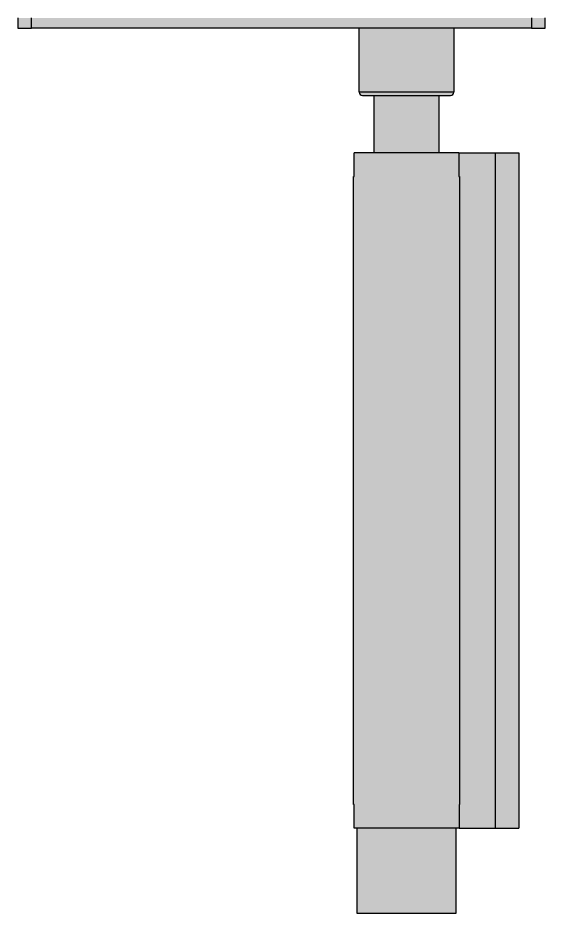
# Model space of a CAD drawing. Header units: millimetres. Extents: x 0 to 23312, y -3206 to 11448.
# Drawn here: x 12587.2 to 12665.2, y 10659.7 to 10792.3 of the extents above; entities that cross this region are included whole.
import ezdxf

# ---------------------------------------------------------------- set-up
doc = ezdxf.new("R2010")
doc.units = ezdxf.units.MM
doc.header["$LTSCALE"] = 10

msp = doc.modelspace()

# ---------------------------------------------------------------- hatches: boundary and pattern name
h = msp.add_hatch(color=253)
h.dxf.hatch_style = 1
h.paths.add_polyline_path([(12587.158, 10792.256), (12589.158, 10792.256), (12589.158, 10790.756), (12587.158, 10790.756)])
h.paths.add_polyline_path([(12589.158, 10792.256), (12660.258, 10792.256), (12660.258, 10790.756), (12589.158, 10790.756)])
h.paths.add_polyline_path([(12660.258, 10792.256), (12663.158, 10792.256), (12663.158, 10790.756), (12660.258, 10790.756)])
h.paths.add_polyline_path([(12663.158, 10792.256), (12665.158, 10792.256), (12665.158, 10790.756), (12663.158, 10790.756)])
h.paths.add_polyline_path([(12637.658, 10790.756), (12651.658, 10790.756), (12651.658, 10781.256), (12637.658, 10781.256)])
h.paths.add_polyline_path([(12637.658, 10781.256), (12651.658, 10781.256, -0.4142136), (12651.158, 10780.756), (12638.158, 10780.756, -0.4142136)])
h.paths.add_polyline_path([(12639.858, 10780.756), (12649.458, 10780.756), (12649.458, 10772.256), (12639.858, 10772.256)])
h.paths.add_polyline_path([(12657.758, 10772.256), (12661.258, 10772.256), (12661.258, 10672.256), (12657.758, 10672.256)])
h.paths.add_polyline_path([(12652.508, 10768.756), (12652.415, 10768.756), (12652.415, 10772.256), (12657.758, 10772.256), (12657.758, 10672.256), (12652.43, 10672.256), (12652.43, 10675.756), (12652.508, 10675.756)])
h.paths.add_polyline_path([(12636.808, 10768.756), (12636.9, 10768.756), (12636.9, 10772.256), (12652.415, 10772.256), (12652.415, 10768.756), (12652.508, 10768.756), (12652.508, 10675.756), (12652.43, 10675.756), (12652.43, 10672.256), (12636.885, 10672.256), (12636.885, 10675.756), (12636.808, 10675.756)])
h = msp.add_hatch(color=253)
h.dxf.hatch_style = 1
h.paths.add_polyline_path([(12637.308, 10672.256), (12652.008, 10672.256), (12652.008, 10659.656), (12637.308, 10659.656)])

# ---------------------------------------------------------------- linework, layer by layer
at = {"color": 251, "linetype": 'Continuous'}
for p, q in [((12587.158, 10792.256), (12587.158, 10790.756)), ((12589.158, 10790.756), (12589.158, 10792.256)), ((12663.158, 10792.256), (12663.158, 10790.756)), ((12665.158, 10790.756), (12665.158, 10792.256)), ((12587.158, 10790.756), (12589.158, 10790.756)), ((12663.158, 10790.756), (12589.158, 10790.756)), ((12637.658, 10781.256), (12637.658, 10790.756)), ((12651.658, 10790.756), (12651.658, 10781.256)), ((12663.158, 10790.756), (12665.158, 10790.756)), ((12651.658, 10781.256), (12637.658, 10781.256)), ((12638.158, 10780.756), (12651.158, 10780.756)), ((12639.858, 10772.256), (12639.858, 10780.756)), ((12649.458, 10780.756), (12649.458, 10772.256)), ((12636.9, 10768.756), (12636.9, 10772.256)), ((12652.415, 10772.256), (12636.9, 10772.256)), ((12652.415, 10772.256), (12652.415, 10768.756)), ((12652.415, 10772.256), (12657.758, 10772.256)), ((12657.758, 10772.256), (12657.758, 10672.256)), ((12657.758, 10772.256), (12661.258, 10772.256)), ((12661.258, 10772.256), (12661.258, 10672.256)), ((12636.808, 10675.756), (12636.808, 10768.756)), ((12636.808, 10768.756), (12636.9, 10768.756)), ((12652.415, 10768.756), (12652.508, 10768.756)), ((12652.508, 10768.756), (12652.508, 10675.756)), ((12636.885, 10675.756), (12636.808, 10675.756)), ((12636.885, 10672.256), (12636.885, 10675.756)), ((12652.43, 10675.756), (12652.43, 10672.256)), ((12652.508, 10675.756), (12652.43, 10675.756)), ((12652.43, 10672.256), (12636.885, 10672.256)), ((12652.43, 10672.256), (12657.758, 10672.256)), ((12657.758, 10672.256), (12661.258, 10672.256))]:
    msp.add_line(p, q, dxfattribs=at)
msp.add_lwpolyline([(12637.308, 10672.256), (12637.308, 10659.656), (12652.008, 10659.656), (12652.008, 10672.256)], dxfattribs=at)
for centre, start, end in [((12638.158, 10781.256), 180, 270), ((12651.158, 10781.256), 270, 0)]:
    msp.add_arc(centre, 0.5, start, end, dxfattribs=at)

doc.saveas('drawing.dxf')
